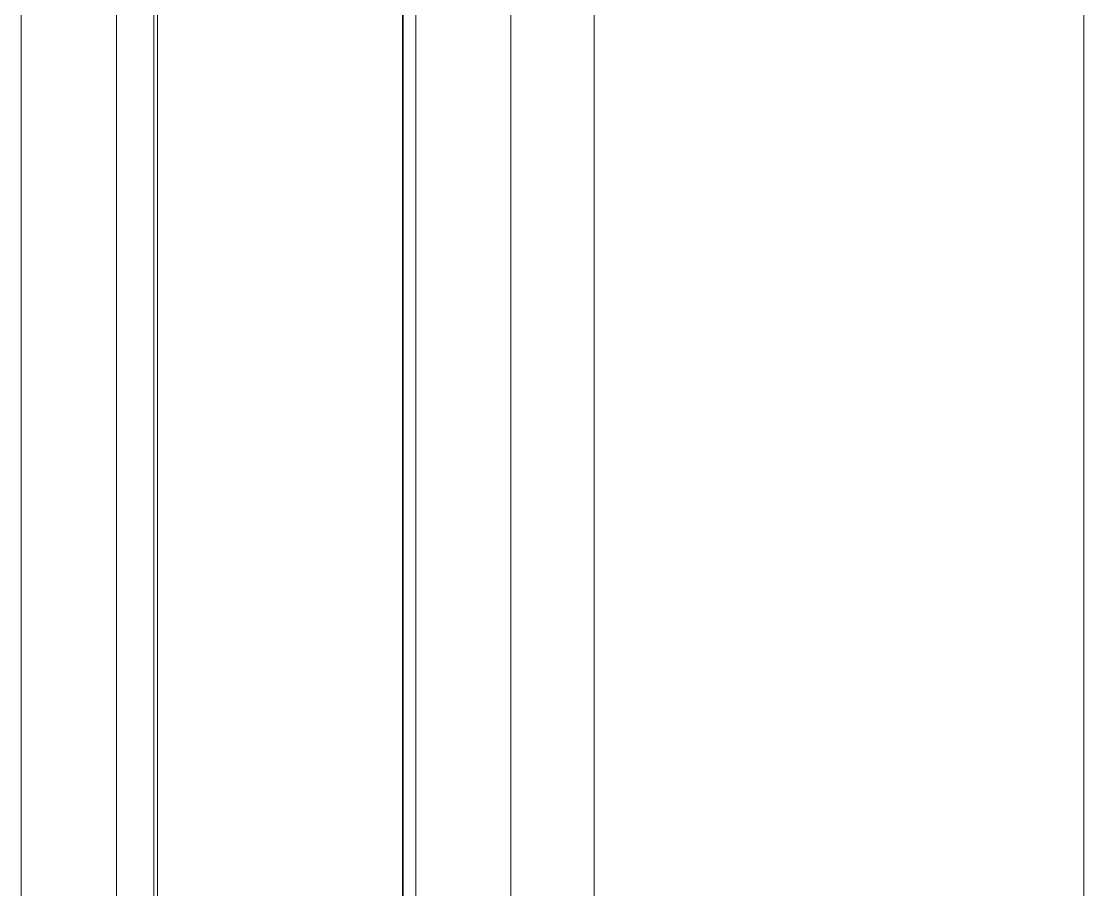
# Model space of a CAD drawing. Extents: x -976302 to -776254, y 5665 to 231437.
# Drawn here: x -788714.4 to -788441.8, y 80695.3 to 80918.1 of the extents above; entities that cross this region are included whole.
import ezdxf

# ---------------------------------------------------------------- set-up
doc = ezdxf.new("R2010")
doc.units = 0
doc.header["$LTSCALE"] = 1000
doc.header["$MEASUREMENT"] = 0

msp = doc.modelspace()

# ---------------------------------------------------------------- linework, layer by layer
at = {"linetype": 'Continuous', "lineweight": 15}
for p, q in [((-788714.35, 79800.55), (-788714.35, 81033.25)), ((-788714.35, 79800.55), (-788714.35, 81033.25)), ((-788441.78, 79848.91), (-788441.78, 81033.25)), ((-788689.93, 79786.45), (-788689.93, 81019.15)), ((-788689.93, 79786.45), (-788689.93, 81019.15)), ((-788680.31, 79784.66), (-788680.31, 81017.37)), ((-788680.31, 79784.66), (-788680.31, 81017.37)), ((-788679.44, 79784.5), (-788679.44, 81017.2)), ((-788679.44, 79784.5), (-788679.44, 81017.2)), ((-788616.54, 79748.19), (-788616.54, 80980.9)), ((-788616.54, 79748.19), (-788616.54, 80980.9)), ((-788616.41, 80979.36), (-788616.41, 79746.65)), ((-788616.41, 80979.36), (-788616.41, 79746.65)), ((-788613.16, 79742.13), (-788613.16, 80974.84)), ((-788613.16, 79742.13), (-788613.16, 80974.84)), ((-788588.74, 79728.03), (-788588.74, 80960.74)), ((-788588.74, 79728.03), (-788588.74, 80960.74)), ((-788567.39, 79728.03), (-788567.39, 80960.74)), ((-788567.39, 79728.03), (-788567.39, 80960.74))]:
    msp.add_line(p, q, dxfattribs=at)

doc.saveas('drawing.dxf')
